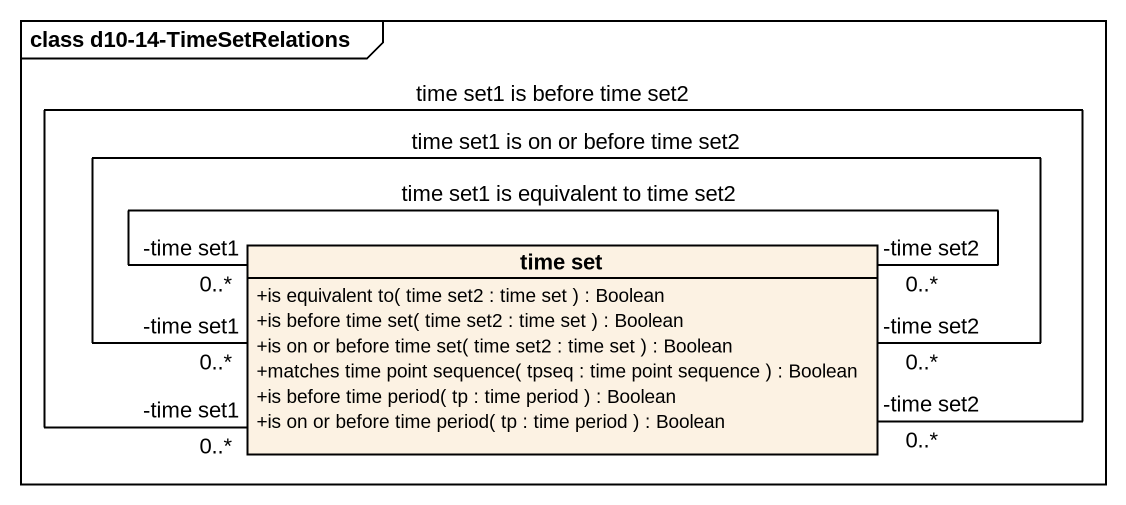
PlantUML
@startuml
mainframe class d10-14-TimeSetRelations
hide circle
hide empty members
skinparam classAttributeIconSize 0
class "time set" as time_set {
  +is equivalent to( time set2 : time set ) : Boolean
  +is before time set( time set2 : time set ) : Boolean
  +is on or before time set( time set2 : time set ) : Boolean
  +matches time point sequence( tpseq : time point sequence ) : Boolean
  +is before time period( tp : time period ) : Boolean
  +is on or before time period( tp : time period ) : Boolean
}
time_set "-time set2\n0..*" -- "-time set1\n0..*" time_set : time set1 is equivalent to time set2
time_set "-time set2\n0..*" -- "-time set1\n0..*" time_set : time set1 is on or before time set2
time_set "-time set2\n0..*" -- "-time set1\n0..*" time_set : time set1 is before time set2
@enduml
